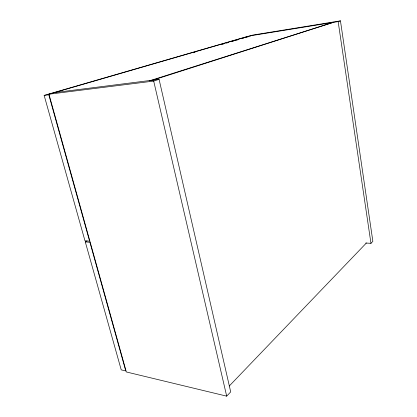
<?xml version="1.0" encoding="UTF-8"?>
<svg xmlns="http://www.w3.org/2000/svg" width="417" height="417" viewBox="0 0 417 417"><rect width="100%" height="100%" fill="white"/><g stroke="black" fill="none" stroke-linecap="round" stroke-linejoin="round"><path stroke-width="0.63" d="M365.772 243.022L370.963 243.33L372.855 241.323L340.454 20.85L252.832 35.064L48.956 94.211L126.33 371.959L226.686 396.15L230.7 391.897L159.075 79.345L54.564 92.579M229.261 386.022L366.392 242.996M85.292 241.902L89.905 242.267L125.772 370.958L121.227 369.869L85.292 241.902L86.997 240.958M48.956 94.211L153.701 81.08L159.075 79.345M250.195 35.831L338.151 21.595L340.454 20.85M193.196 52.787L195.073 52.24M221.948 44.421L223.825 43.874M226.327 43.149L228.203 42.602M231.951 41.512L233.828 40.965M235.079 40.6L238.201 39.693M241.954 38.599L243.83 38.056M245.076 37.692L248.204 36.779M44.145 95.378L48.799 94.8L89.598 241.162L84.979 240.802L44.145 95.378L247.86 36.352L250.784 35.878M153.701 81.08L226.686 396.15M338.151 21.595L370.963 243.33M333.824 22.195L151.533 80.575L149.39 80.846L333.824 22.195"/></g></svg>
